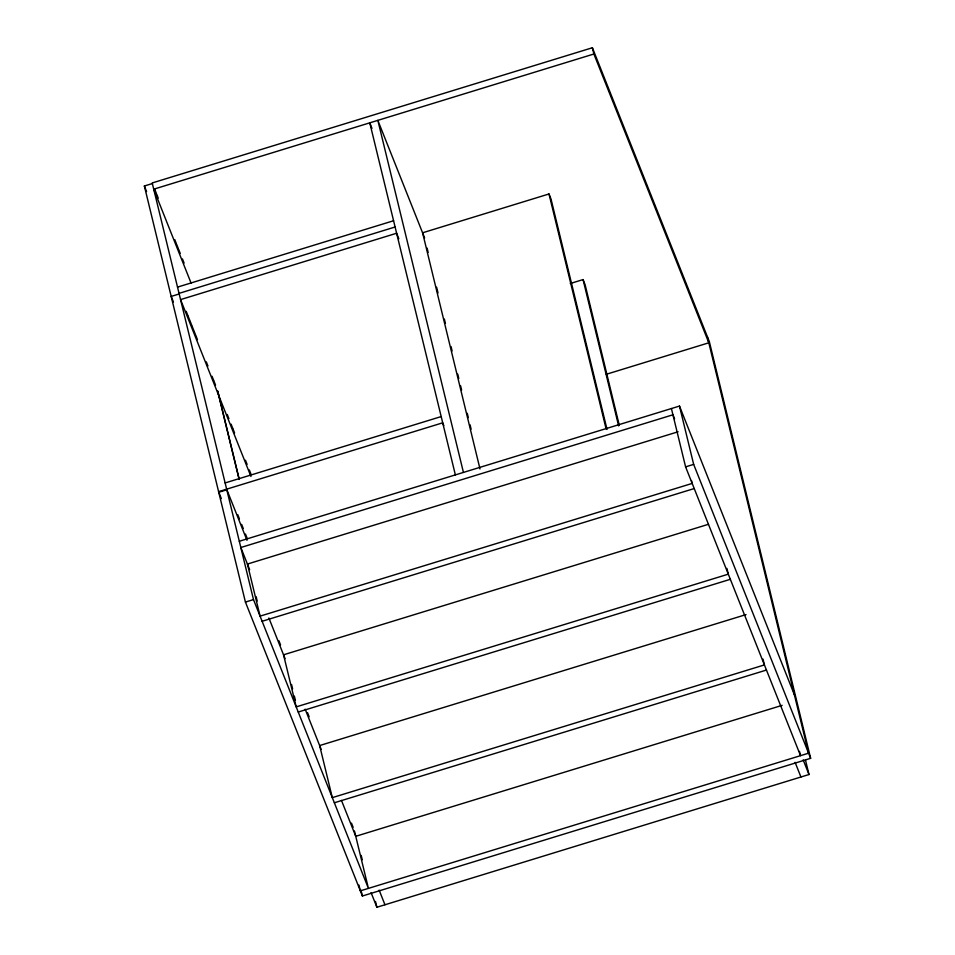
<?xml version="1.0" encoding="UTF-8"?>
<svg xmlns="http://www.w3.org/2000/svg" width="955" height="955" viewBox="0 0 955 955"><rect width="100%" height="100%" fill="white"/><g stroke="black" fill="none" stroke-linecap="round" stroke-linejoin="round"><path stroke-width="1.43" d="M152.43 183.527L144.36 185.998L245.423 602.068L362.399 896.005L810.64 758.318L709.35 341.675L592.375 47.75L152.203 182.954L253.493 599.597L368.427 888.389L354.472 831.029M606.258 374.3L708.825 342.797L593.891 54.005L153.719 189.197L191.119 283.169M177.523 287.109L393.579 220.748M179.051 293.364L395.095 227.004M179.277 293.937L171.208 296.408L173.416 301.959M607.034 429.464L551.035 199.106L548.994 193.972L422.588 232.793L479.995 468.953M570.278 283.504L583.063 279.588L585.105 284.721L619.27 425.25M225.129 482.932L441.186 416.571M218.814 492.231L226.884 489.76M239.311 541.258L679.483 406.066L794.417 694.858M678.098 431.779L247.417 564.059L260.082 616.142L692.184 483.421L691.48 480.532M245.423 602.068L253.493 599.597M671.413 408.537L685.595 466.864L693.664 464.393L810.64 758.318M262.124 621.287L694.225 488.554M708.503 524.283L283.54 654.808L296.193 706.891L728.295 574.17L726.886 568.38M298.235 712.024L730.348 579.303M746.046 614.59L319.65 745.557L332.304 797.64L764.406 664.919L763.009 659.129M334.357 802.773L766.459 670.052M782.157 705.339L355.761 836.305L341.46 800.386M371.065 892.603L376.891 907.25L808.992 774.529L805.471 760.037M674.588 418.935L672.941 414.792L240.839 547.513L249.637 569.622M803.167 759.882L808.992 774.529M685.595 466.864L800.529 755.668L799.49 751.394M795.097 762.353L800.935 777M424.629 237.938L377.846 120.366L463.438 472.427M371.973 128.364L369.776 122.837L455.368 474.898M398.82 238.774L396.623 233.247L180.567 299.607L250.95 476.485M443.8 425.584L442.702 422.826L218.588 491.658L221.333 498.57M154.638 189.066L156.298 193.22M156.608 194.008L158.255 198.151M174.753 239.61L176.4 243.752M176.699 244.492L178.346 248.646M178.597 249.279L180.244 253.421M182.453 258.948L184.1 263.103M144.36 185.998L146.569 191.549M186.201 311.33L187.849 315.472M188.075 316.033L189.747 320.259M190.045 320.999L191.692 325.142M191.919 325.703L193.614 329.964M193.889 330.669L195.548 334.811M195.763 335.372L197.47 339.658M206.292 361.838L207.951 365.992M212.046 376.27L213.693 380.412M213.908 380.961L215.555 385.104M227.254 414.494L228.902 418.648M231.11 424.187L232.757 428.341M232.936 428.783L234.584 432.925M245.447 460.214L247.106 464.369M249.303 469.92L250.962 474.074M237.783 514.709L239.43 518.863M241.627 524.39L243.286 528.533M245.483 534.06L247.13 538.202M226.657 489.187L246.999 540.315M379.135 890.12L384.961 904.767M278.908 640.757L280.555 644.9M307.498 712.609L309.145 716.751M351.488 823.15L353.135 827.293M268.88 617.981L285.068 658.663M305.17 709.183L321.178 749.412M707.297 336.542L808.587 753.185L360.357 890.86L358.949 885.082M592.375 47.75L593.891 54.005M679.483 406.066L693.664 464.393M583.063 279.588L618.637 425.918M548.994 193.972L606.055 428.676M427.1 248.073L428.15 252.418M436.602 287.192L438.011 292.994M444.362 319.065L445.412 323.411M451.046 346.593L452.109 350.939M457.743 374.121L458.794 378.467M460.561 385.713L461.611 390.058M467.246 413.24L468.308 417.586M470.063 424.832L471.125 429.177M375.482 901.46L376.891 907.25M361.193 855.405L362.255 859.751M360.99 890.215L362.399 896.005M291.562 684.544L292.612 688.877M294.367 696.111L295.429 700.457M217.895 391.538L239.251 479.374M217.549 390.69L238.905 478.515M256.143 596.684L257.205 601.029"/></g></svg>
